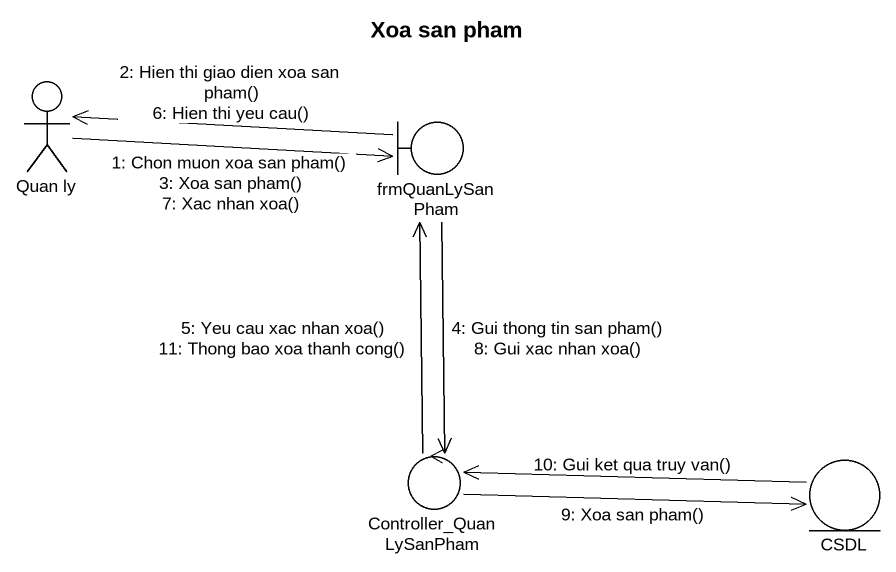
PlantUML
@startuml
title Xoa san pham
actor "Quan ly" as Quan_ly
boundary frmQuanLySanPham
control Controller_QuanLySanPham
entity CSDL
Quan_ly -right-> frmQuanLySanPham : 1: Chon muon xoa san pham()\n3: Xoa san pham()\n7: Xac nhan xoa()
frmQuanLySanPham -left-> Quan_ly : 2: Hien thi giao dien xoa san pham()\n6: Hien thi yeu cau()
frmQuanLySanPham --> Controller_QuanLySanPham : 4: Gui thong tin san pham()\n8: Gui xac nhan xoa()
Controller_QuanLySanPham -up-> frmQuanLySanPham : 5: Yeu cau xac nhan xoa()\n11: Thong bao xoa thanh cong()
Controller_QuanLySanPham -right-> CSDL : 9: Xoa san pham()
CSDL -left-> Controller_QuanLySanPham : 10: Gui ket qua truy van()
@enduml
